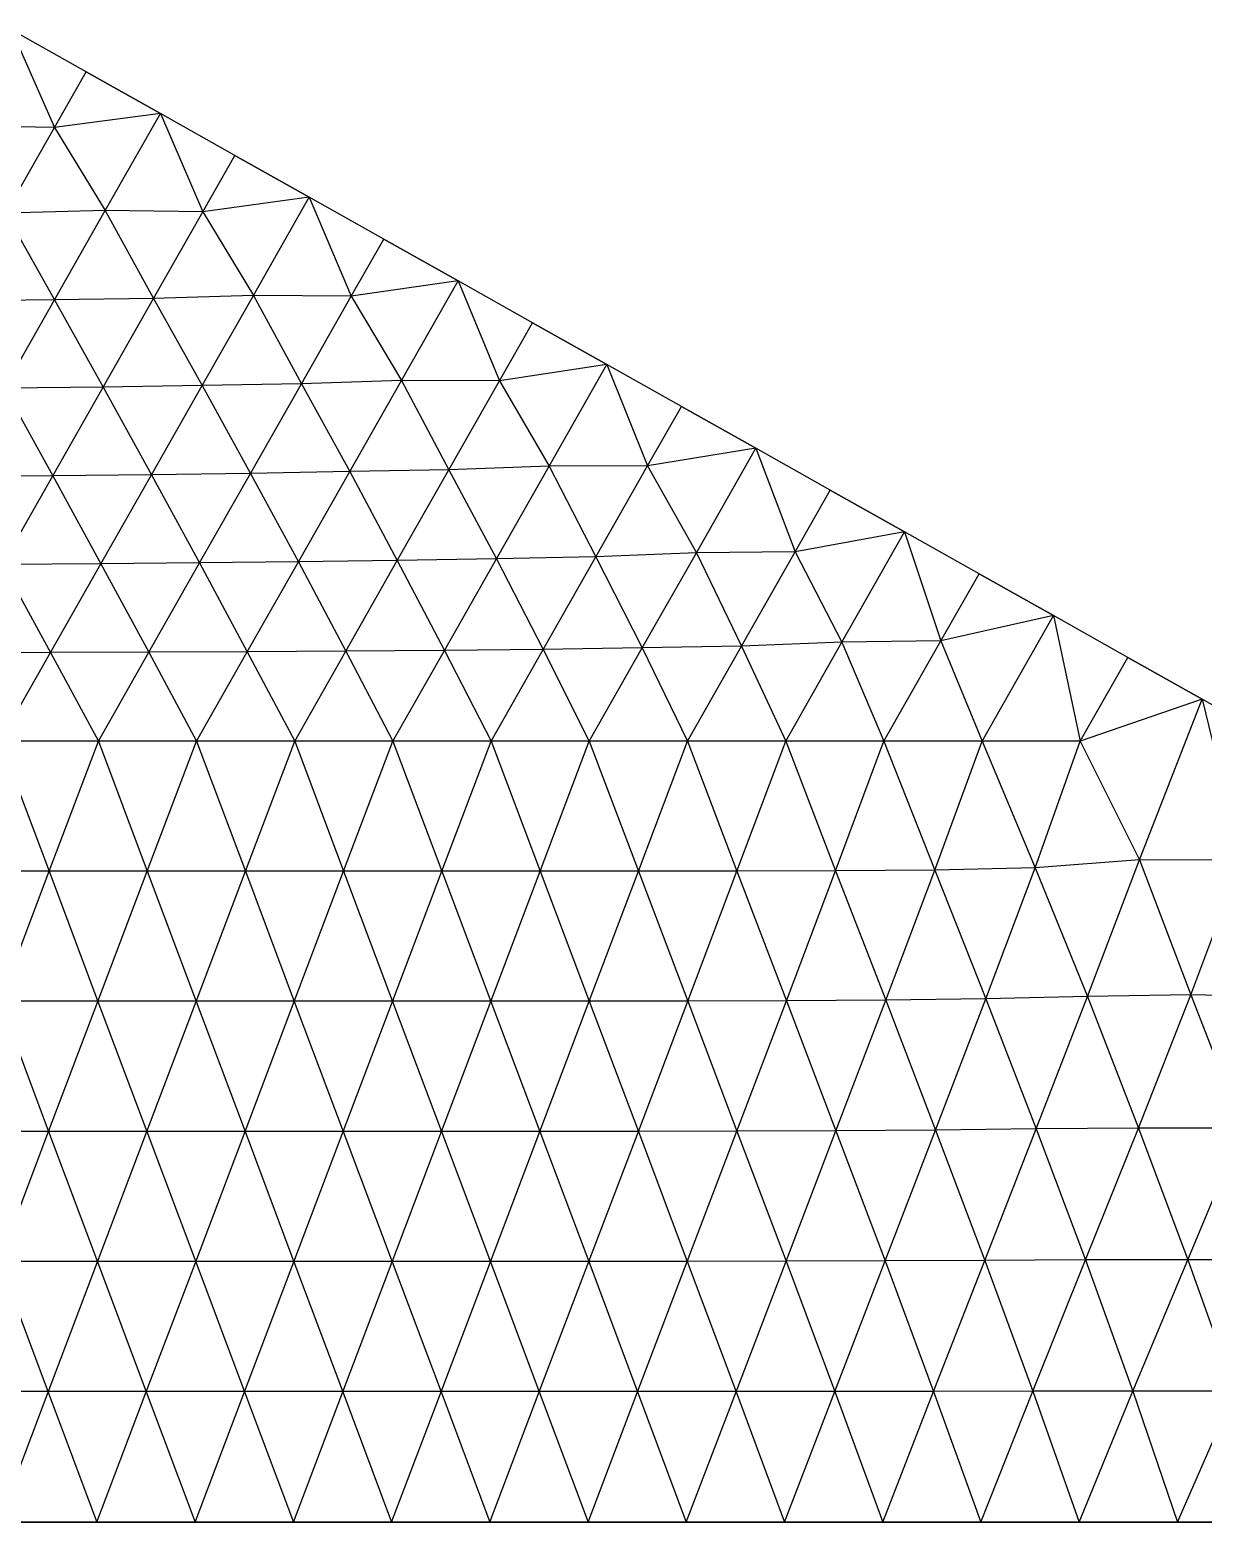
# Model space of a CAD drawing. Extents: x 0.18 to 10.14, y 0.02 to 7.38.
# Drawn here: x 7.482 to 7.958, y 1.157 to 1.762 of the extents above; entities that cross this region are included whole.
import ezdxf

# ---------------------------------------------------------------- set-up
doc = ezdxf.new("R2010")
doc.units = 0
doc.layers.add('1', color=7, linetype='CONTINUOUS')

msp = doc.modelspace()

# ---------------------------------------------------------------- linework, layer by layer
at = {"layer": '1', "color": 253}
for p, q in [((7.474905, 1.762327), (7.492232, 1.722731)), ((7.505085, 1.74535), (7.474905, 1.762327)), ((7.492232, 1.722731), (7.505085, 1.74535)), ((7.505085, 1.74535), (7.535265, 1.728374)), ((7.535265, 1.728374), (7.492232, 1.722731)), ((7.512877, 1.688973), (7.535265, 1.728374)), ((7.535265, 1.728374), (7.552448, 1.688519)), ((7.565445, 1.711397), (7.535265, 1.728374)), ((7.492232, 1.722731), (7.452778, 1.723387)), ((7.472487, 1.68798), (7.492232, 1.722731)), ((7.492232, 1.722731), (7.512877, 1.688973)), ((7.552448, 1.688519), (7.565445, 1.711397)), ((7.565445, 1.711397), (7.595626, 1.694421)), ((7.595626, 1.694421), (7.552448, 1.688519)), ((7.572981, 1.654561), (7.595626, 1.694421)), ((7.595626, 1.694421), (7.612642, 1.654279)), ((7.625807, 1.677444), (7.595626, 1.694421)), ((7.512877, 1.688973), (7.472487, 1.68798)), ((7.472487, 1.68798), (7.492344, 1.652838)), ((7.492344, 1.652838), (7.512877, 1.688973)), ((7.512877, 1.688973), (7.532485, 1.653389)), ((7.552448, 1.688519), (7.512877, 1.688973)), ((7.532485, 1.653389), (7.552448, 1.688519)), ((7.552448, 1.688519), (7.572981, 1.654561)), ((7.612642, 1.654279), (7.625807, 1.677444)), ((7.625807, 1.677444), (7.655987, 1.660468)), ((7.655987, 1.660468), (7.612642, 1.654279)), ((7.633027, 1.620055), (7.655987, 1.660468)), ((7.655987, 1.660468), (7.672793, 1.619949)), ((7.686168, 1.643491), (7.655987, 1.660468)), ((7.532485, 1.653389), (7.492344, 1.652838)), ((7.512033, 1.617403), (7.532485, 1.653389)), ((7.572981, 1.654561), (7.532485, 1.653389)), ((7.532485, 1.653389), (7.552235, 1.61804)), ((7.552235, 1.61804), (7.572981, 1.654561)), ((7.572981, 1.654561), (7.592439, 1.618723)), ((7.612642, 1.654279), (7.572981, 1.654561)), ((7.592439, 1.618723), (7.612642, 1.654279)), ((7.612642, 1.654279), (7.633027, 1.620055)), ((7.492344, 1.652838), (7.452235, 1.652334)), ((7.471952, 1.616944), (7.492344, 1.652838)), ((7.492344, 1.652838), (7.512033, 1.617403)), ((7.672793, 1.619949), (7.686168, 1.643491)), ((7.686168, 1.643491), (7.716349, 1.626515)), ((7.716349, 1.626515), (7.672793, 1.619949)), ((7.692946, 1.585326), (7.716349, 1.626515)), ((7.716349, 1.626515), (7.73283, 1.585432)), ((7.746529, 1.609538), (7.716349, 1.626515)), ((7.512033, 1.617403), (7.471952, 1.616944)), ((7.471952, 1.616944), (7.491579, 1.581393)), ((7.491579, 1.581393), (7.512033, 1.617403)), ((7.552235, 1.61804), (7.512033, 1.617403)), ((7.512033, 1.617403), (7.531645, 1.581814)), ((7.531645, 1.581814), (7.552235, 1.61804)), ((7.592439, 1.618723), (7.552235, 1.61804)), ((7.552235, 1.61804), (7.571776, 1.582346)), ((7.571776, 1.582346), (7.592439, 1.618723)), ((7.633027, 1.620055), (7.592439, 1.618723)), ((7.592439, 1.618723), (7.612006, 1.583064)), ((7.612006, 1.583064), (7.633027, 1.620055)), ((7.633027, 1.620055), (7.652278, 1.583841)), ((7.672793, 1.619949), (7.633027, 1.620055)), ((7.652278, 1.583841), (7.672793, 1.619949)), ((7.672793, 1.619949), (7.692946, 1.585326)), ((7.73283, 1.585432), (7.746529, 1.609538)), ((7.746529, 1.609538), (7.77671, 1.592561)), ((7.77671, 1.592561), (7.73283, 1.585432)), ((7.752611, 1.550135), (7.77671, 1.592561)), ((7.77671, 1.592561), (7.792638, 1.550501)), ((7.80689, 1.575585), (7.77671, 1.592561)), ((7.491579, 1.581393), (7.451575, 1.581082)), ((7.471149, 1.545434), (7.491579, 1.581393)), ((7.531645, 1.581814), (7.491579, 1.581393)), ((7.491579, 1.581393), (7.511113, 1.545686)), ((7.511113, 1.545686), (7.531645, 1.581814)), ((7.571776, 1.582346), (7.531645, 1.581814)), ((7.531645, 1.581814), (7.551136, 1.546008)), ((7.551136, 1.546008), (7.571776, 1.582346)), ((7.612006, 1.583064), (7.571776, 1.582346)), ((7.571776, 1.582346), (7.591196, 1.546437)), ((7.591196, 1.546437), (7.612006, 1.583064)), ((7.652278, 1.583841), (7.612006, 1.583064)), ((7.612006, 1.583064), (7.631323, 1.546968)), ((7.631323, 1.546968), (7.652278, 1.583841)), ((7.692946, 1.585326), (7.652278, 1.583841)), ((7.652278, 1.583841), (7.671575, 1.547695)), ((7.671575, 1.547695), (7.692946, 1.585326)), ((7.73283, 1.585432), (7.692946, 1.585326)), ((7.692946, 1.585326), (7.711849, 1.548517)), ((7.711849, 1.548517), (7.73283, 1.585432)), ((7.73283, 1.585432), (7.752611, 1.550135)), ((7.792638, 1.550501), (7.80689, 1.575585)), ((7.80689, 1.575585), (7.83707, 1.558608)), ((7.83707, 1.558608), (7.792638, 1.550501)), ((7.811644, 1.513864), (7.83707, 1.558608)), ((7.83707, 1.558608), (7.85176, 1.514369)), ((7.867251, 1.541632), (7.83707, 1.558608)), ((7.752611, 1.550135), (7.711849, 1.548517)), ((7.730688, 1.511553), (7.752611, 1.550135)), ((7.792638, 1.550501), (7.752611, 1.550135)), ((7.752611, 1.550135), (7.770905, 1.512251)), ((7.770905, 1.512251), (7.792638, 1.550501)), ((7.792638, 1.550501), (7.811644, 1.513864)), ((7.511113, 1.545686), (7.471149, 1.545434)), ((7.471149, 1.545434), (7.49065, 1.509653)), ((7.49065, 1.509653), (7.511113, 1.545686)), ((7.551136, 1.546008), (7.511113, 1.545686)), ((7.511113, 1.545686), (7.530558, 1.509796)), ((7.530558, 1.509796), (7.551136, 1.546008)), ((7.591196, 1.546437), (7.551136, 1.546008)), ((7.551136, 1.546008), (7.570483, 1.50999)), ((7.570483, 1.50999), (7.591196, 1.546437)), ((7.631323, 1.546968), (7.591196, 1.546437)), ((7.591196, 1.546437), (7.610455, 1.510232)), ((7.610455, 1.510232), (7.631323, 1.546968)), ((7.671575, 1.547695), (7.631323, 1.546968)), ((7.631323, 1.546968), (7.65047, 1.510552)), ((7.65047, 1.510552), (7.671575, 1.547695)), ((7.711849, 1.548517), (7.671575, 1.547695)), ((7.671575, 1.547695), (7.69051, 1.510962)), ((7.69051, 1.510962), (7.711849, 1.548517)), ((7.711849, 1.548517), (7.730688, 1.511553)), ((7.85176, 1.514369), (7.867251, 1.541632)), ((7.867251, 1.541632), (7.897431, 1.524656)), ((7.897431, 1.524656), (7.85176, 1.514369)), ((7.868494, 1.473726), (7.897431, 1.524656)), ((7.897431, 1.524656), (7.908321, 1.473726)), ((7.927611, 1.507679), (7.897431, 1.524656)), ((7.811644, 1.513864), (7.770905, 1.512251)), ((7.788843, 1.473726), (7.811644, 1.513864)), ((7.85176, 1.514369), (7.811644, 1.513864)), ((7.811644, 1.513864), (7.828669, 1.473726)), ((7.828669, 1.473726), (7.85176, 1.514369)), ((7.85176, 1.514369), (7.868494, 1.473726)), ((7.49065, 1.509653), (7.450747, 1.509545)), ((7.470234, 1.473726), (7.49065, 1.509653)), ((7.530558, 1.509796), (7.49065, 1.509653)), ((7.49065, 1.509653), (7.510062, 1.473726)), ((7.510062, 1.473726), (7.530558, 1.509796)), ((7.570483, 1.50999), (7.530558, 1.509796)), ((7.530558, 1.509796), (7.549887, 1.473726)), ((7.549887, 1.473726), (7.570483, 1.50999)), ((7.610455, 1.510232), (7.570483, 1.50999)), ((7.570483, 1.50999), (7.589713, 1.473726)), ((7.589713, 1.473726), (7.610455, 1.510232)), ((7.65047, 1.510552), (7.610455, 1.510232)), ((7.610455, 1.510232), (7.629539, 1.473726)), ((7.629539, 1.473726), (7.65047, 1.510552)), ((7.69051, 1.510962), (7.65047, 1.510552)), ((7.65047, 1.510552), (7.669364, 1.473726)), ((7.669364, 1.473726), (7.69051, 1.510962)), ((7.730688, 1.511553), (7.69051, 1.510962)), ((7.69051, 1.510962), (7.709191, 1.473726)), ((7.709191, 1.473726), (7.730688, 1.511553)), ((7.770905, 1.512251), (7.730688, 1.511553)), ((7.730688, 1.511553), (7.749016, 1.473726)), ((7.749016, 1.473726), (7.770905, 1.512251)), ((7.770905, 1.512251), (7.788843, 1.473726)), ((7.908321, 1.473726), (7.927611, 1.507679)), ((7.927611, 1.507679), (7.957793, 1.490703)), ((7.957793, 1.490703), (7.908321, 1.473726)), ((7.932341, 1.425501), (7.957793, 1.490703)), ((7.957793, 1.490703), (7.973589, 1.425449)), ((7.987973, 1.473726), (7.957793, 1.490703)), ((7.908321, 1.473726), (0.620165, 1.473726)), ((7.470234, 1.473726), (7.490054, 1.420913)), ((7.490054, 1.420913), (7.510062, 1.473726)), ((7.510062, 1.473726), (7.529889, 1.420912)), ((7.529889, 1.420912), (7.549887, 1.473726)), ((7.549887, 1.473726), (7.569715, 1.420918)), ((7.569715, 1.420918), (7.589713, 1.473726)), ((7.589713, 1.473726), (7.609551, 1.420915)), ((7.609551, 1.420915), (7.629539, 1.473726)), ((7.629539, 1.473726), (7.6494, 1.42093)), ((7.6494, 1.42093), (7.669364, 1.473726)), ((7.669364, 1.473726), (7.689243, 1.420942)), ((7.689243, 1.420942), (7.709191, 1.473726)), ((7.709191, 1.473726), (7.729136, 1.420969)), ((7.729136, 1.420969), (7.749016, 1.473726)), ((7.749016, 1.473726), (7.769044, 1.421027)), ((7.769044, 1.421027), (7.788843, 1.473726)), ((7.788843, 1.473726), (7.809063, 1.421146)), ((7.809063, 1.421146), (7.828669, 1.473726)), ((7.828669, 1.473726), (7.84926, 1.421432)), ((7.84926, 1.421432), (7.868494, 1.473726)), ((7.868494, 1.473726), (7.889951, 1.422271)), ((7.889951, 1.422271), (7.908321, 1.473726)), ((7.908321, 1.473726), (7.932341, 1.425501)), ((7.932341, 1.425501), (7.889951, 1.422271)), ((7.911291, 1.370121), (7.932341, 1.425501)), ((7.932341, 1.425501), (7.953094, 1.370733)), ((7.973589, 1.425449), (7.932341, 1.425501)), ((7.953094, 1.370733), (7.973589, 1.425449)), ((7.769044, 1.421027), (0.620165, 1.42091)), ((7.470048, 1.368092), (7.490054, 1.420913)), ((7.490054, 1.420913), (7.509878, 1.368098)), ((7.509878, 1.368098), (7.529889, 1.420912)), ((7.529889, 1.420912), (7.549718, 1.368102)), ((7.549718, 1.368102), (7.569715, 1.420918)), ((7.569715, 1.420918), (7.589548, 1.368106)), ((7.589548, 1.368106), (7.609551, 1.420915)), ((7.609551, 1.420915), (7.629403, 1.368115)), ((7.629403, 1.368115), (7.6494, 1.42093)), ((7.6494, 1.42093), (7.669264, 1.368134)), ((7.669264, 1.368134), (7.689243, 1.420942)), ((7.689243, 1.420942), (7.709156, 1.368168)), ((7.709156, 1.368168), (7.729136, 1.420969)), ((7.729136, 1.420969), (7.749104, 1.368233)), ((7.749104, 1.368233), (7.769044, 1.421027)), ((7.809063, 1.421146), (7.769044, 1.421027)), ((7.769044, 1.421027), (7.789151, 1.368357)), ((7.789151, 1.368357), (7.809063, 1.421146)), ((7.84926, 1.421432), (7.809063, 1.421146)), ((7.809063, 1.421146), (7.829389, 1.368607)), ((7.829389, 1.368607), (7.84926, 1.421432)), ((7.889951, 1.422271), (7.84926, 1.421432)), ((7.84926, 1.421432), (7.869999, 1.369122)), ((7.869999, 1.369122), (7.889951, 1.422271)), ((7.889951, 1.422271), (7.911291, 1.370121)), ((7.829389, 1.368607), (7.789151, 1.368357)), ((7.809233, 1.315649), (7.829389, 1.368607)), ((7.869999, 1.369122), (7.829389, 1.368607)), ((7.829389, 1.368607), (7.849633, 1.315934)), ((7.849633, 1.315934), (7.869999, 1.369122)), ((7.911291, 1.370121), (7.869999, 1.369122)), ((7.869999, 1.369122), (7.890471, 1.316364)), ((7.890471, 1.316364), (7.911291, 1.370121)), ((7.953094, 1.370733), (7.911291, 1.370121)), ((7.911291, 1.370121), (7.931887, 1.316731)), ((7.931887, 1.316731), (7.953094, 1.370733)), ((7.953094, 1.370733), (7.974118, 1.316647)), ((7.995339, 1.369953), (7.953094, 1.370733)), ((7.749104, 1.368233), (0.620165, 1.368094)), ((7.470048, 1.368092), (7.489872, 1.315282)), ((7.489872, 1.315282), (7.509878, 1.368098)), ((7.509878, 1.368098), (7.529706, 1.315282)), ((7.529706, 1.315282), (7.549718, 1.368102)), ((7.549718, 1.368102), (7.569545, 1.315291)), ((7.569545, 1.315291), (7.589548, 1.368106)), ((7.589548, 1.368106), (7.609385, 1.315292)), ((7.609385, 1.315292), (7.629403, 1.368115)), ((7.629403, 1.368115), (7.649255, 1.315317)), ((7.649255, 1.315317), (7.669264, 1.368134)), ((7.669264, 1.368134), (7.689126, 1.315338)), ((7.689126, 1.315338), (7.709156, 1.368168)), ((7.709156, 1.368168), (7.729073, 1.31539)), ((7.729073, 1.31539), (7.749104, 1.368233)), ((7.789151, 1.368357), (7.749104, 1.368233)), ((7.749104, 1.368233), (7.769061, 1.315485)), ((7.769061, 1.315485), (7.789151, 1.368357)), ((7.789151, 1.368357), (7.809233, 1.315649)), ((7.729073, 1.31539), (0.620165, 1.315278)), ((7.469849, 1.262458), (7.489872, 1.315282)), ((7.489872, 1.315282), (7.509695, 1.262471)), ((7.509695, 1.262471), (7.529706, 1.315282)), ((7.529706, 1.315282), (7.549537, 1.262469)), ((7.549537, 1.262469), (7.569545, 1.315291)), ((7.569545, 1.315291), (7.589364, 1.262472)), ((7.589364, 1.262472), (7.609385, 1.315292)), ((7.609385, 1.315292), (7.629226, 1.262483)), ((7.629226, 1.262483), (7.649255, 1.315317)), ((7.649255, 1.315317), (7.669086, 1.262502)), ((7.669086, 1.262502), (7.689126, 1.315338)), ((7.689126, 1.315338), (7.708981, 1.262533)), ((7.708981, 1.262533), (7.729073, 1.31539)), ((7.769061, 1.315485), (7.729073, 1.31539)), ((7.729073, 1.31539), (7.748929, 1.262588)), ((7.748929, 1.262588), (7.769061, 1.315485)), ((7.809233, 1.315649), (7.769061, 1.315485)), ((7.769061, 1.315485), (7.78896, 1.262681)), ((7.78896, 1.262681), (7.809233, 1.315649)), ((7.849633, 1.315934), (7.809233, 1.315649)), ((7.809233, 1.315649), (7.829144, 1.26283)), ((7.829144, 1.26283), (7.849633, 1.315934)), ((7.890471, 1.316364), (7.849633, 1.315934)), ((7.849633, 1.315934), (7.869585, 1.263038)), ((7.869585, 1.263038), (7.890471, 1.316364)), ((7.931887, 1.316731), (7.890471, 1.316364)), ((7.890471, 1.316364), (7.910428, 1.263235)), ((7.910428, 1.263235), (7.931887, 1.316731)), ((7.931887, 1.316731), (7.951925, 1.263288)), ((7.974118, 1.316647), (7.931887, 1.316731)), ((7.951925, 1.263288), (7.974118, 1.316647)), ((7.748929, 1.262588), (0.620165, 1.262463)), ((7.469849, 1.262458), (7.48967, 1.20964)), ((7.48967, 1.20964), (7.509695, 1.262471)), ((7.509695, 1.262471), (7.529513, 1.209654)), ((7.529513, 1.209654), (7.549537, 1.262469)), ((7.549537, 1.262469), (7.569363, 1.209656)), ((7.569363, 1.209656), (7.589364, 1.262472)), ((7.589364, 1.262472), (7.609181, 1.209647)), ((7.609181, 1.209647), (7.629226, 1.262483)), ((7.629226, 1.262483), (7.649054, 1.20967)), ((7.649054, 1.20967), (7.669086, 1.262502)), ((7.669086, 1.262502), (7.688889, 1.209671)), ((7.688889, 1.209671), (7.708981, 1.262533)), ((7.708981, 1.262533), (7.728794, 1.209701)), ((7.728794, 1.209701), (7.748929, 1.262588)), ((7.78896, 1.262681), (7.748929, 1.262588)), ((7.748929, 1.262588), (7.76869, 1.209741)), ((7.76869, 1.209741), (7.78896, 1.262681)), ((7.829144, 1.26283), (7.78896, 1.262681)), ((7.78896, 1.262681), (7.8087, 1.209798)), ((7.8087, 1.209798), (7.829144, 1.26283)), ((7.869585, 1.263038), (7.829144, 1.26283)), ((7.829144, 1.26283), (7.848769, 1.209884)), ((7.848769, 1.209884), (7.869585, 1.263038)), ((7.910428, 1.263235), (7.869585, 1.263038)), ((7.869585, 1.263038), (7.889052, 1.209974)), ((7.889052, 1.209974), (7.910428, 1.263235)), ((7.951925, 1.263288), (7.910428, 1.263235)), ((7.910428, 1.263235), (7.929647, 1.210026)), ((7.929647, 1.210026), (7.951925, 1.263288)), ((7.951925, 1.263288), (7.970933, 1.209987)), ((7.994536, 1.263097), (7.951925, 1.263288)), ((7.848769, 1.209884), (0.620165, 1.209647)), ((7.469662, 1.156831), (7.48967, 1.20964)), ((7.48967, 1.20964), (7.509498, 1.156831)), ((7.509498, 1.156831), (7.529513, 1.209654)), ((7.529513, 1.209654), (7.549334, 1.156831)), ((7.549334, 1.156831), (7.569363, 1.209656)), ((7.569363, 1.209656), (7.589169, 1.156831)), ((7.589169, 1.156831), (7.609181, 1.209647)), ((7.609181, 1.209647), (7.629004, 1.156831)), ((7.629004, 1.156831), (7.649054, 1.20967)), ((7.649054, 1.20967), (7.668839, 1.156831)), ((7.668839, 1.156831), (7.688889, 1.209671)), ((7.688889, 1.209671), (7.708675, 1.156831)), ((7.708675, 1.156831), (7.728794, 1.209701)), ((7.728794, 1.209701), (7.748511, 1.156831)), ((7.748511, 1.156831), (7.76869, 1.209741)), ((7.76869, 1.209741), (7.788347, 1.156831)), ((7.788347, 1.156831), (7.8087, 1.209798)), ((7.8087, 1.209798), (7.828183, 1.156831)), ((7.828183, 1.156831), (7.848769, 1.209884)), ((7.889052, 1.209974), (7.848769, 1.209884)), ((7.848769, 1.209884), (7.868019, 1.156831)), ((7.868019, 1.156831), (7.889052, 1.209974)), ((7.970933, 1.209987), (7.889052, 1.209974)), ((7.889052, 1.209974), (7.907854, 1.156831)), ((7.907854, 1.156831), (7.929647, 1.210026)), ((7.929647, 1.210026), (7.94769, 1.156831)), ((7.94769, 1.156831), (7.970933, 1.209987)), ((8.276347, 1.156831), (0.620165, 1.156831))]:
    msp.add_line(p, q, dxfattribs=at)
at = {"layer": '1', "color": 5}
for p, q in [((7.505085, 1.74535), (7.474905, 1.762327)), ((7.535265, 1.728374), (7.505085, 1.74535)), ((7.565445, 1.711397), (7.535265, 1.728374)), ((7.595626, 1.694421), (7.565445, 1.711397)), ((7.625807, 1.677444), (7.595626, 1.694421)), ((7.655987, 1.660468), (7.625807, 1.677444)), ((7.686168, 1.643491), (7.655987, 1.660468)), ((7.716349, 1.626515), (7.686168, 1.643491)), ((7.746529, 1.609538), (7.716349, 1.626515)), ((7.77671, 1.592561), (7.746529, 1.609538)), ((7.80689, 1.575585), (7.77671, 1.592561)), ((7.83707, 1.558608), (7.80689, 1.575585)), ((7.867251, 1.541632), (7.83707, 1.558608)), ((7.897431, 1.524656), (7.867251, 1.541632)), ((7.927611, 1.507679), (7.897431, 1.524656)), ((7.957793, 1.490703), (7.927611, 1.507679)), ((7.987973, 1.473726), (7.957793, 1.490703)), ((7.469662, 1.156831), (7.509498, 1.156831)), ((7.509498, 1.156831), (7.549334, 1.156831)), ((7.549334, 1.156831), (7.589169, 1.156831)), ((7.589169, 1.156831), (7.629004, 1.156831)), ((7.629004, 1.156831), (7.668839, 1.156831)), ((7.668839, 1.156831), (7.708675, 1.156831)), ((7.708675, 1.156831), (7.748511, 1.156831)), ((7.748511, 1.156831), (7.788347, 1.156831)), ((7.788347, 1.156831), (7.828183, 1.156831)), ((7.828183, 1.156831), (7.868019, 1.156831)), ((7.868019, 1.156831), (7.907854, 1.156831)), ((7.907854, 1.156831), (7.94769, 1.156831)), ((7.94769, 1.156831), (7.987525, 1.156831))]:
    msp.add_line(p, q, dxfattribs=at)

doc.saveas('drawing.dxf')
